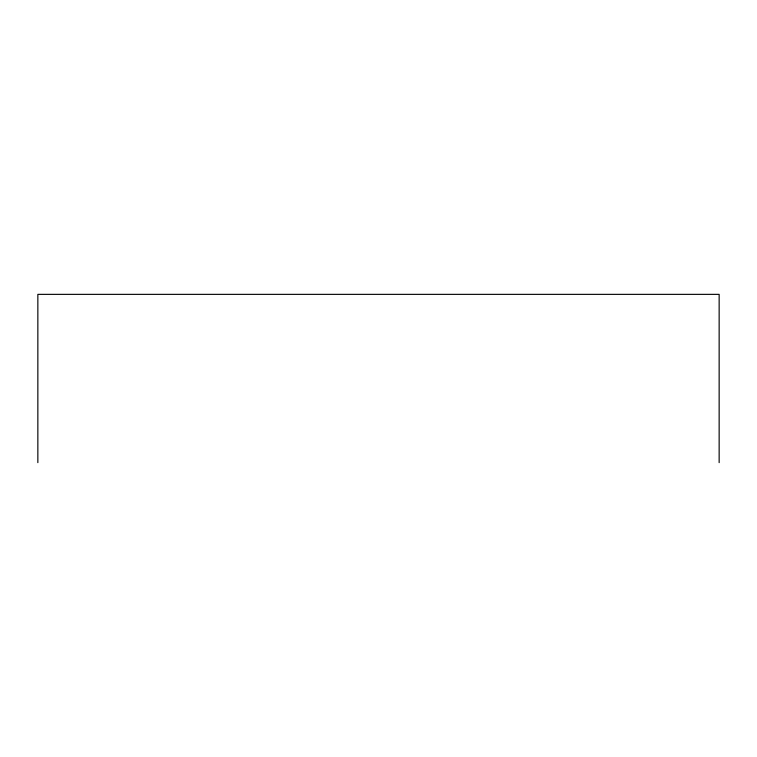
<?xml version="1.0" encoding="UTF-8"?>
<svg xmlns="http://www.w3.org/2000/svg" width="757" height="757" viewBox="0 0 757 757"><rect width="100%" height="100%" fill="white"/><g stroke="black" fill="none" stroke-linecap="round" stroke-linejoin="round"><path stroke-width="1.14" d="M719.15 462.641L719.15 294.359L37.85 294.359L37.85 462.641"/></g></svg>
